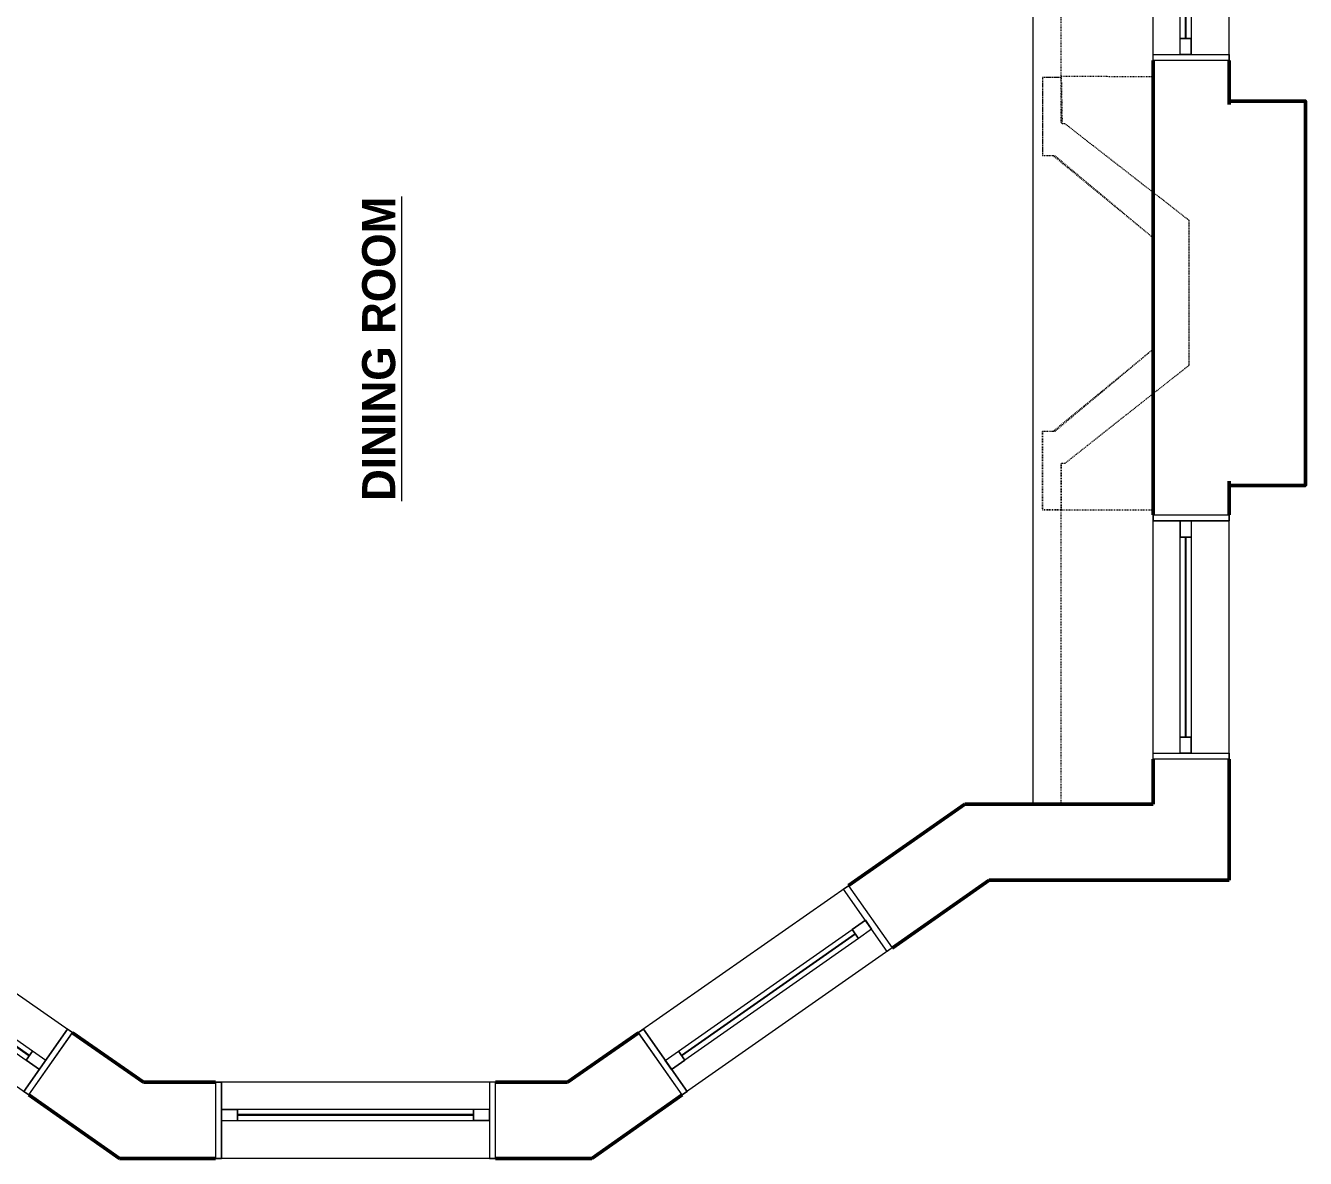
# Model space of a CAD drawing. Header units: inches. Extents: x -961 to 1381, y -1063 to 1035.
# Drawn here: x 556.1 to 716, y -902.6 to -761.1 of the extents above; entities that cross this region are included whole.
import ezdxf

# ---------------------------------------------------------------- set-up
doc = ezdxf.new("R2010")
doc.units = ezdxf.units.IN
doc.header["$LTSCALE"] = 0.2
doc.header["$MEASUREMENT"] = 0
doc.linetypes.add('STYLE_01', pattern=[0.41664, 0.20828, -0.20836])
for name, color, linetype, lineweight in [('_MD Elevations (2D)', 7, 'Continuous', 5), ('None', 7, 'Continuous', 5), ('Sills', 7, 'Continuous', 5)]:
    doc.layers.add(name, color=color, linetype=linetype, lineweight=lineweight)
doc.styles.add('Bradley Hand ITC TT-Bold', font='Bradley Hand ITC TT-Bold')

# ---------------------------------------------------------------- blocks, each defined once
blk = doc.blocks.new('Group-280')
at = {"layer": 'None', "color": 7, "linetype": 'Continuous', "lineweight": 5}
for points in [[(-15.25, 4.75), (-14.5, 4.75), (-14.5, -4.75), (-15.25, -4.75)], [(14.5, 4.75), (15.25, 4.75), (15.25, -4.75), (14.5, -4.75)]]:
    blk.add_lwpolyline(points, close=True, dxfattribs=at)
blk = doc.blocks.new('Group-281')
at = {"layer": 'None', "color": 7, "linetype": 'Continuous', "lineweight": 5}
for p, q in [((-15.25, 4.75), (-14.5, 4.75)), ((-14.5, 4.75), (-14.5, -4.75)), ((15.25, 4.75), (14.5, 4.75)), ((14.5, 4.75), (14.5, -4.75)), ((-15.25, -4.75), (-14.5, -4.75)), ((15.25, -4.75), (14.5, -4.75))]:
    blk.add_line(p, q, dxfattribs=at)
at = {"layer": 'None', "color": 7}
blk.add_blockref('Group-280', (0, 0), dxfattribs=at)
blk = doc.blocks.new('Group-282')
at = {"layer": 'None', "color": 7, "linetype": 'Continuous', "lineweight": 5}
for p, q in [((-14.5, 1.375), (-14.5, 0)), ((14.5, 1.375), (14.5, 0))]:
    blk.add_line(p, q, dxfattribs=at)
blk = doc.blocks.new('Group-283')
at = {"layer": 'None', "color": 7, "linetype": 'Continuous', "lineweight": 5}
for points in [[(-14.5, 1.375), (-12.5, 1.375), (-12.5, 0), (-14.5, 0)], [(12.5, 1.375), (14.5, 1.375), (14.5, 0), (12.5, 0)]]:
    blk.add_lwpolyline(points, close=True, dxfattribs=at)
blk = doc.blocks.new('Group-284')
at = {"layer": 'None', "color": 7, "linetype": 'Continuous', "lineweight": 5}
for p, q in [((-14.5, 1.375), (-12.5, 1.375)), ((-14.5, 0), (-12.5, 0)), ((-12.5, 1.375), (-12.5, 0)), ((14.5, 1.375), (12.5, 1.375)), ((12.5, 1.375), (12.5, 0)), ((14.5, 0), (12.5, 0))]:
    blk.add_line(p, q, dxfattribs=at)
blk.add_lwpolyline([(-12.5, 1.375), (12.5, 1.375), (12.5, 0), (-12.5, 0)], close=True, dxfattribs=at)
at = {"layer": 'None', "color": 7}
for name in ['Group-282', 'Group-283']:
    blk.add_blockref(name, (0, 0), dxfattribs=at)
blk = doc.blocks.new('Group-285')
at = {"layer": 'None', "color": 7, "linetype": 'Continuous', "lineweight": 5}
blk.add_lwpolyline([(-12.5, 0.7125), (12.5, 0.7125), (12.5, 0.6625), (-12.5, 0.6625)], close=True, dxfattribs=at)
blk = doc.blocks.new('Group-286')
at = {"layer": 'None', "color": 7, "linetype": 'Continuous', "lineweight": 5}
for p, q in [((-12.5, 0.7125), (12.5, 0.7125)), ((-12.5, 0.6625), (12.5, 0.6625))]:
    blk.add_line(p, q, dxfattribs=at)
at = {"layer": 'None', "color": 7}
blk.add_blockref('Group-285', (0, 0), dxfattribs=at)
blk = doc.blocks.new('Window (2D)-11')
at = {"color": 7, "linetype": 'Continuous', "lineweight": 5}
blk.add_wipeout([(-15.25, 4.75), (15.25, 4.75), (15.25, -4.75), (-15.25, -4.75)], dxfattribs=at).dxf.layer = 'None'
at = {"layer": 'None', "color": 7, "linetype": 'Continuous', "lineweight": 5}
for p, q in [((-15.25, 4.75), (15.25, 4.75)), ((-15.25, -4.75), (15.25, -4.75))]:
    blk.add_line(p, q, dxfattribs=at)
at = {"layer": 'None', "color": 7}
blk.add_blockref('Group-281', (0, 0), dxfattribs=at)
at = {"layer": 'Sills'}
for name in ['Group-284', 'Group-286']:
    blk.add_blockref(name, (0, 0), dxfattribs=at)
blk = doc.blocks.new('Group-288')
at = {"layer": 'None', "color": 7, "linetype": 'Continuous', "lineweight": 5}
for points in [[(-15.25, 4.75), (-14.5, 4.75), (-14.5, -4.75), (-15.25, -4.75)], [(14.5, 4.75), (15.25, 4.75), (15.25, -4.75), (14.5, -4.75)]]:
    blk.add_lwpolyline(points, close=True, dxfattribs=at)
blk = doc.blocks.new('Group-289')
at = {"layer": 'None', "color": 7, "linetype": 'Continuous', "lineweight": 5}
for p, q in [((-15.25, 4.75), (-14.5, 4.75)), ((-14.5, 4.75), (-14.5, -4.75)), ((15.25, 4.75), (14.5, 4.75)), ((14.5, 4.75), (14.5, -4.75)), ((-15.25, -4.75), (-14.5, -4.75)), ((15.25, -4.75), (14.5, -4.75))]:
    blk.add_line(p, q, dxfattribs=at)
at = {"layer": 'None', "color": 7}
blk.add_blockref('Group-288', (0, 0), dxfattribs=at)
blk = doc.blocks.new('Group-290')
at = {"layer": 'None', "color": 7, "linetype": 'Continuous', "lineweight": 5}
for p, q in [((-14.5, 1.375), (-14.5, 0)), ((14.5, 1.375), (14.5, 0))]:
    blk.add_line(p, q, dxfattribs=at)
blk = doc.blocks.new('Group-291')
at = {"layer": 'None', "color": 7, "linetype": 'Continuous', "lineweight": 5}
for points in [[(-14.5, 1.375), (-12.5, 1.375), (-12.5, 0), (-14.5, 0)], [(12.5, 1.375), (14.5, 1.375), (14.5, 0), (12.5, 0)]]:
    blk.add_lwpolyline(points, close=True, dxfattribs=at)
blk = doc.blocks.new('Group-292')
at = {"layer": 'None', "color": 7, "linetype": 'Continuous', "lineweight": 5}
for p, q in [((-14.5, 1.375), (-12.5, 1.375)), ((-14.5, 0), (-12.5, 0)), ((-12.5, 1.375), (-12.5, 0)), ((14.5, 1.375), (12.5, 1.375)), ((12.5, 1.375), (12.5, 0)), ((14.5, 0), (12.5, 0))]:
    blk.add_line(p, q, dxfattribs=at)
blk.add_lwpolyline([(-12.5, 1.375), (12.5, 1.375), (12.5, 0), (-12.5, 0)], close=True, dxfattribs=at)
at = {"layer": 'None', "color": 7}
for name in ['Group-290', 'Group-291']:
    blk.add_blockref(name, (0, 0), dxfattribs=at)
blk = doc.blocks.new('Group-293')
at = {"layer": 'None', "color": 7, "linetype": 'Continuous', "lineweight": 5}
blk.add_lwpolyline([(-12.5, 0.7125), (12.5, 0.7125), (12.5, 0.6625), (-12.5, 0.6625)], close=True, dxfattribs=at)
blk = doc.blocks.new('Group-294')
at = {"layer": 'None', "color": 7, "linetype": 'Continuous', "lineweight": 5}
for p, q in [((-12.5, 0.7125), (12.5, 0.7125)), ((-12.5, 0.6625), (12.5, 0.6625))]:
    blk.add_line(p, q, dxfattribs=at)
at = {"layer": 'None', "color": 7}
blk.add_blockref('Group-293', (0, 0), dxfattribs=at)
blk = doc.blocks.new('Window (2D)-12')
at = {"color": 7, "linetype": 'Continuous', "lineweight": 5}
blk.add_wipeout([(-15.25, 4.75), (15.25, 4.75), (15.25, -4.75), (-15.25, -4.75)], dxfattribs=at).dxf.layer = 'None'
at = {"layer": 'None', "color": 7, "linetype": 'Continuous', "lineweight": 5}
for p, q in [((-15.25, 4.75), (15.25, 4.75)), ((-15.25, -4.75), (15.25, -4.75))]:
    blk.add_line(p, q, dxfattribs=at)
at = {"layer": 'None', "color": 7}
blk.add_blockref('Group-289', (0, 0), dxfattribs=at)
at = {"layer": 'Sills'}
for name in ['Group-292', 'Group-294']:
    blk.add_blockref(name, (0, 0), dxfattribs=at)
blk = doc.blocks.new('Group-297')
at = {"layer": 'None', "color": 7, "linetype": 'Continuous', "lineweight": 5}
for points in [[(-17.5, 4.75), (-16.75, 4.75), (-16.75, -4.75), (-17.5, -4.75)], [(16.75, 4.75), (17.5, 4.75), (17.5, -4.75), (16.75, -4.75)]]:
    blk.add_lwpolyline(points, close=True, dxfattribs=at)
blk = doc.blocks.new('Group-298')
at = {"layer": 'None', "color": 7, "linetype": 'Continuous', "lineweight": 5}
for p, q in [((-17.5, 4.75), (-16.75, 4.75)), ((-16.75, 4.75), (-16.75, -4.75)), ((17.5, 4.75), (16.75, 4.75)), ((16.75, 4.75), (16.75, -4.75)), ((-17.5, -4.75), (-16.75, -4.75)), ((17.5, -4.75), (16.75, -4.75))]:
    blk.add_line(p, q, dxfattribs=at)
at = {"layer": 'None', "color": 7}
blk.add_blockref('Group-297', (0, 0), dxfattribs=at)
blk = doc.blocks.new('Group-299')
at = {"layer": 'None', "color": 7, "linetype": 'Continuous', "lineweight": 5}
for p, q in [((-16.75, 1.375), (-16.75, 0)), ((16.75, 1.375), (16.75, 0))]:
    blk.add_line(p, q, dxfattribs=at)
blk = doc.blocks.new('Group-300')
at = {"layer": 'None', "color": 7, "linetype": 'Continuous', "lineweight": 5}
for points in [[(-16.75, 1.375), (-14.75, 1.375), (-14.75, 0), (-16.75, 0)], [(14.75, 1.375), (16.75, 1.375), (16.75, 0), (14.75, 0)]]:
    blk.add_lwpolyline(points, close=True, dxfattribs=at)
blk = doc.blocks.new('Group-301')
at = {"layer": 'None', "color": 7, "linetype": 'Continuous', "lineweight": 5}
for p, q in [((-16.75, 1.375), (-14.75, 1.375)), ((-16.75, 0), (-14.75, 0)), ((-14.75, 1.375), (-14.75, 0)), ((16.75, 1.375), (14.75, 1.375)), ((14.75, 1.375), (14.75, 0)), ((16.75, 0), (14.75, 0))]:
    blk.add_line(p, q, dxfattribs=at)
blk.add_lwpolyline([(-14.75, 1.375), (14.75, 1.375), (14.75, 0), (-14.75, 0)], close=True, dxfattribs=at)
at = {"layer": 'None', "color": 7}
for name in ['Group-299', 'Group-300']:
    blk.add_blockref(name, (0, 0), dxfattribs=at)
blk = doc.blocks.new('Group-302')
at = {"layer": 'None', "color": 7, "linetype": 'Continuous', "lineweight": 5}
blk.add_lwpolyline([(-14.75, 0.7125), (14.75, 0.7125), (14.75, 0.6625), (-14.75, 0.6625)], close=True, dxfattribs=at)
blk = doc.blocks.new('Group-303')
at = {"layer": 'None', "color": 7, "linetype": 'Continuous', "lineweight": 5}
for p, q in [((-14.75, 0.7125), (14.75, 0.7125)), ((-14.75, 0.6625), (14.75, 0.6625))]:
    blk.add_line(p, q, dxfattribs=at)
at = {"layer": 'None', "color": 7}
blk.add_blockref('Group-302', (0, 0), dxfattribs=at)
blk = doc.blocks.new('Window (2D)-13')
at = {"color": 7, "linetype": 'Continuous', "lineweight": 5}
blk.add_wipeout([(-17.5, 4.75), (17.5, 4.75), (17.5, -4.75), (-17.5, -4.75)], dxfattribs=at).dxf.layer = 'None'
at = {"layer": 'None', "color": 7, "linetype": 'Continuous', "lineweight": 5}
for p, q in [((-17.5, 4.75), (17.5, 4.75)), ((-17.5, -4.75), (17.5, -4.75))]:
    blk.add_line(p, q, dxfattribs=at)
at = {"layer": 'None', "color": 7}
blk.add_blockref('Group-298', (0, 0), dxfattribs=at)
at = {"layer": 'Sills'}
for name in ['Group-301', 'Group-303']:
    blk.add_blockref(name, (0, 0), dxfattribs=at)
blk = doc.blocks.new('Group-325')
at = {"layer": 'None', "color": 7, "linetype": 'Continuous', "lineweight": 5}
for points in [[(-16, 4.75), (-15.25, 4.75), (-15.25, -4.75), (-16, -4.75)], [(15.25, 4.75), (16, 4.75), (16, -4.75), (15.25, -4.75)]]:
    blk.add_lwpolyline(points, close=True, dxfattribs=at)
blk = doc.blocks.new('Group-326')
at = {"layer": 'None', "color": 7, "linetype": 'Continuous', "lineweight": 5}
for p, q in [((-16, 4.75), (-15.25, 4.75)), ((-15.25, 4.75), (-15.25, -4.75)), ((16, 4.75), (15.25, 4.75)), ((15.25, 4.75), (15.25, -4.75)), ((-16, -4.75), (-15.25, -4.75)), ((16, -4.75), (15.25, -4.75))]:
    blk.add_line(p, q, dxfattribs=at)
at = {"layer": 'None', "color": 7}
blk.add_blockref('Group-325', (0, 0), dxfattribs=at)
blk = doc.blocks.new('Group-327')
at = {"layer": 'None', "color": 7, "linetype": 'Continuous', "lineweight": 5}
for p, q in [((-15.25, 1.375), (-15.25, 0)), ((15.25, 1.375), (15.25, 0))]:
    blk.add_line(p, q, dxfattribs=at)
blk = doc.blocks.new('Group-328')
at = {"layer": 'None', "color": 7, "linetype": 'Continuous', "lineweight": 5}
for points in [[(-15.25, 1.375), (-13.25, 1.375), (-13.25, 0), (-15.25, 0)], [(13.25, 1.375), (15.25, 1.375), (15.25, 0), (13.25, 0)]]:
    blk.add_lwpolyline(points, close=True, dxfattribs=at)
blk = doc.blocks.new('Group-329')
at = {"layer": 'None', "color": 7, "linetype": 'Continuous', "lineweight": 5}
for p, q in [((-15.25, 1.375), (-13.25, 1.375)), ((-15.25, 0), (-13.25, 0)), ((-13.25, 1.375), (-13.25, 0)), ((15.25, 1.375), (13.25, 1.375)), ((13.25, 1.375), (13.25, 0)), ((15.25, 0), (13.25, 0))]:
    blk.add_line(p, q, dxfattribs=at)
blk.add_lwpolyline([(-13.25, 1.375), (13.25, 1.375), (13.25, 0), (-13.25, 0)], close=True, dxfattribs=at)
at = {"layer": 'None', "color": 7}
for name in ['Group-327', 'Group-328']:
    blk.add_blockref(name, (0, 0), dxfattribs=at)
blk = doc.blocks.new('Group-330')
at = {"layer": 'None', "color": 7, "linetype": 'Continuous', "lineweight": 5}
blk.add_lwpolyline([(-13.25, 0.7125), (13.25, 0.7125), (13.25, 0.6625), (-13.25, 0.6625)], close=True, dxfattribs=at)
blk = doc.blocks.new('Group-331')
at = {"layer": 'None', "color": 7, "linetype": 'Continuous', "lineweight": 5}
for p, q in [((-13.25, 0.7125), (13.25, 0.7125)), ((-13.25, 0.6625), (13.25, 0.6625))]:
    blk.add_line(p, q, dxfattribs=at)
at = {"layer": 'None', "color": 7}
blk.add_blockref('Group-330', (0, 0), dxfattribs=at)
blk = doc.blocks.new('Window (2D)-16')
at = {"color": 7, "linetype": 'Continuous', "lineweight": 5}
blk.add_wipeout([(-16, 4.75), (16, 4.75), (16, -4.75), (-16, -4.75)], dxfattribs=at).dxf.layer = 'None'
at = {"layer": 'None', "color": 7, "linetype": 'Continuous', "lineweight": 5}
for p, q in [((-16, 4.75), (16, 4.75)), ((-16, -4.75), (16, -4.75))]:
    blk.add_line(p, q, dxfattribs=at)
at = {"layer": 'None', "color": 7}
blk.add_blockref('Group-326', (0, 0), dxfattribs=at)
at = {"layer": 'Sills'}
for name in ['Group-329', 'Group-331']:
    blk.add_blockref(name, (0, 0), dxfattribs=at)
blk = doc.blocks.new('Group-333')
at = {"layer": 'None', "color": 7, "linetype": 'Continuous', "lineweight": 5}
for points in [[(-16, 4.75), (-15.25, 4.75), (-15.25, -4.75), (-16, -4.75)], [(15.25, 4.75), (16, 4.75), (16, -4.75), (15.25, -4.75)]]:
    blk.add_lwpolyline(points, close=True, dxfattribs=at)
blk = doc.blocks.new('Group-334')
at = {"layer": 'None', "color": 7, "linetype": 'Continuous', "lineweight": 5}
for p, q in [((-16, 4.75), (-15.25, 4.75)), ((-15.25, 4.75), (-15.25, -4.75)), ((16, 4.75), (15.25, 4.75)), ((15.25, 4.75), (15.25, -4.75)), ((-16, -4.75), (-15.25, -4.75)), ((16, -4.75), (15.25, -4.75))]:
    blk.add_line(p, q, dxfattribs=at)
at = {"layer": 'None', "color": 7}
blk.add_blockref('Group-333', (0, 0), dxfattribs=at)
blk = doc.blocks.new('Group-335')
at = {"layer": 'None', "color": 7, "linetype": 'Continuous', "lineweight": 5}
for p, q in [((-15.25, 1.375), (-15.25, 0)), ((15.25, 1.375), (15.25, 0))]:
    blk.add_line(p, q, dxfattribs=at)
blk = doc.blocks.new('Group-336')
at = {"layer": 'None', "color": 7, "linetype": 'Continuous', "lineweight": 5}
for points in [[(-15.25, 1.375), (-13.25, 1.375), (-13.25, 0), (-15.25, 0)], [(13.25, 1.375), (15.25, 1.375), (15.25, 0), (13.25, 0)]]:
    blk.add_lwpolyline(points, close=True, dxfattribs=at)
blk = doc.blocks.new('Group-337')
at = {"layer": 'None', "color": 7, "linetype": 'Continuous', "lineweight": 5}
for p, q in [((-15.25, 1.375), (-13.25, 1.375)), ((-15.25, 0), (-13.25, 0)), ((-13.25, 1.375), (-13.25, 0)), ((15.25, 1.375), (13.25, 1.375)), ((13.25, 1.375), (13.25, 0)), ((15.25, 0), (13.25, 0))]:
    blk.add_line(p, q, dxfattribs=at)
blk.add_lwpolyline([(-13.25, 1.375), (13.25, 1.375), (13.25, 0), (-13.25, 0)], close=True, dxfattribs=at)
at = {"layer": 'None', "color": 7}
for name in ['Group-335', 'Group-336']:
    blk.add_blockref(name, (0, 0), dxfattribs=at)
blk = doc.blocks.new('Group-338')
at = {"layer": 'None', "color": 7, "linetype": 'Continuous', "lineweight": 5}
blk.add_lwpolyline([(-13.25, 0.7125), (13.25, 0.7125), (13.25, 0.6625), (-13.25, 0.6625)], close=True, dxfattribs=at)
blk = doc.blocks.new('Group-339')
at = {"layer": 'None', "color": 7, "linetype": 'Continuous', "lineweight": 5}
for p, q in [((-13.25, 0.7125), (13.25, 0.7125)), ((-13.25, 0.6625), (13.25, 0.6625))]:
    blk.add_line(p, q, dxfattribs=at)
at = {"layer": 'None', "color": 7}
blk.add_blockref('Group-338', (0, 0), dxfattribs=at)
blk = doc.blocks.new('Window (2D)-17')
at = {"color": 7, "linetype": 'Continuous', "lineweight": 5}
blk.add_wipeout([(-16, 4.75), (16, 4.75), (16, -4.75), (-16, -4.75)], dxfattribs=at).dxf.layer = 'None'
at = {"layer": 'None', "color": 7, "linetype": 'Continuous', "lineweight": 5}
for p, q in [((-16, 4.75), (16, 4.75)), ((-16, -4.75), (16, -4.75))]:
    blk.add_line(p, q, dxfattribs=at)
at = {"layer": 'None', "color": 7}
blk.add_blockref('Group-334', (0, 0), dxfattribs=at)
at = {"layer": 'Sills'}
for name in ['Group-337', 'Group-339']:
    blk.add_blockref(name, (0, 0), dxfattribs=at)
blk = doc.blocks.new('Group-361')
at = {"layer": 'None', "color": 7, "insert": (598.18, -801.5), "char_height": 4.1288, "width": 63, "attachment_point": 2, "rotation": 90, "line_spacing_factor": 1.337445, "style": 'Bradley Hand ITC TT-Bold'}
blk.add_mtext('{\\LDINING ROOM\\P}', dxfattribs=at)
at = {"color": 7, "linetype": 'STYLE_01', "lineweight": 5}
blk.add_wipeout([(685.52, -767.6), (685.66, -821.6), (693.84, -824.97), (712.4, -823.54), (712.33, -766.49), (687.06, -765.72), (686.26, -767.6)], dxfattribs=at).dxf.layer = 'None'
at = {"color": 7, "linetype": 'Continuous', "lineweight": 5}
for points in [[(696.99, -858.35), (706.49, -867.85), (676.48, -867.85), (673.48, -858.35)], [(579.85, -893.1), (579.85, -902.6), (567.86, -902.6), (570.85, -893.1)], [(623.85, -893.1), (626.85, -902.6), (614.85, -902.6), (614.85, -893.1)]]:
    blk.add_wipeout(points, dxfattribs=at).dxf.layer = 'None'
at = {"layer": 'None', "color": 7, "linetype": 'Continuous', "lineweight": 50}
for p, q in [((706.49, -765.5), (706.49, -822.25)), ((696.99, -852.75), (696.99, -858.35)), ((706.49, -852.75), (706.49, -867.85)), ((696.99, -858.35), (673.48, -858.35)), ((706.49, -867.85), (676.48, -867.85)), ((579.85, -893.1), (570.85, -893.1)), ((623.85, -893.1), (614.85, -893.1)), ((579.85, -902.6), (567.86, -902.6)), ((626.85, -902.6), (614.85, -902.6))]:
    blk.add_line(p, q, dxfattribs=at)
at = {"layer": 'None', "color": 7, "linetype": 'Continuous', "lineweight": 50, "flags": 128}
blk.add_lwpolyline([(706.49, -818.55), (716, -818.55), (716, -770.55), (706.49, -770.55)], dxfattribs=at)
at = {"color": 7, "linetype": 'STYLE_01', "lineweight": 5}
blk.add_wipeout([(685.5, -767.6), (683.16, -767.6), (683.16, -777.34), (684.66, -777.34), (696.92, -787.59), (696.92, -801.59), (684.66, -811.84), (683.16, -811.84), (683.16, -821.6), (685.5, -821.6), (685.5, -815.84), (685.92, -815.84), (701.42, -803.58), (701.42, -785.42), (685.92, -773.34), (685.5, -773.34)], dxfattribs=at).dxf.layer = 'None'
at = {"layer": 'None', "color": 7, "linetype": 'STYLE_01', "lineweight": 5, "flags": 128}
blk.add_lwpolyline([(685.5, -767.6), (683.16, -767.6), (683.16, -777.34), (684.66, -777.34), (696.92, -787.59), (696.92, -801.59), (684.66, -811.84), (683.16, -811.84), (683.16, -821.6), (685.5, -821.6), (685.5, -815.84), (685.92, -815.84), (701.42, -803.58), (701.42, -785.42), (685.92, -773.34), (685.5, -773.34)], close=True, dxfattribs=at)
at = {"layer": 'None', "color": 7, "linetype": 'STYLE_01', "lineweight": 20, "flags": 128}
blk.add_lwpolyline([(685.66, -821.6), (683.16, -821.6), (683.16, -811.84)], dxfattribs=at)
at = {"layer": 'None', "color": 7, "xscale": -1}
blk.add_blockref('Window (2D)-13', (597.35, -897.85), dxfattribs=at)
at = {"color": 7, "linetype": 'Continuous', "lineweight": 5}
for points in [[(705.11, -818), (705.11, -771), (707.86, -771), (707.86, -818)], [(664.37, -876.33), (658.92, -868.54), (673.48, -858.35), (676.48, -867.85)], [(556.55, -894.68), (562, -886.9), (570.85, -893.1), (567.86, -902.6)], [(626.85, -902.6), (623.85, -893.1), (632.71, -886.9), (638.16, -894.68)]]:
    blk.add_wipeout(points, dxfattribs=at).dxf.layer = 'None'
at = {"layer": 'None', "color": 7, "linetype": 'Continuous', "lineweight": 50}
for p, q in [((658.92, -868.54), (673.48, -858.35)), ((664.37, -876.33), (676.48, -867.85)), ((562, -886.9), (570.85, -893.1)), ((623.85, -893.1), (632.71, -886.9)), ((556.55, -894.68), (567.86, -902.6)), ((626.85, -902.6), (638.16, -894.68))]:
    blk.add_line(p, q, dxfattribs=at)
at = {"color": 7, "linetype": 'STYLE_01', "lineweight": 20}
blk.add_wipeout([(683.16, -777.34), (684.44, -777.34), (696.92, -787.59), (696.92, -801.59), (684.44, -811.84), (683.16, -811.84)], dxfattribs=at).dxf.layer = 'None'
at = {"layer": 'None', "color": 7, "linetype": 'STYLE_01', "lineweight": 20, "flags": 128}
blk.add_lwpolyline([(685.66, -767.6), (683.16, -767.6), (683.16, -777.34)], dxfattribs=at)
at = {"layer": 'None', "color": 7, "linetype": 'STYLE_01', "lineweight": 20}
blk.add_lwpolyline([(683.16, -777.34), (684.44, -777.34), (696.92, -787.59), (696.92, -801.59), (684.44, -811.84), (683.16, -811.84)], dxfattribs=at)
at = {"layer": 'None', "color": 7, "xscale": -1, "rotation": 145.0000000000001}
blk.add_blockref('Window (2D)-16', (546.16, -881.61), dxfattribs=at)
at = {"layer": 'None', "color": 7, "rotation": -145}
blk.add_blockref('Window (2D)-17', (648.54, -881.61), dxfattribs=at)
at = {"color": 7, "linetype": 'STYLE_01', "lineweight": 5}
blk.add_wipeout([(696.99, -767.52), (685.5, -767.5), (685.61, -773.34), (685.92, -773.34), (701.42, -785.42), (701.42, -803.58), (685.92, -815.84), (685.5, -815.84), (685.5, -821.59), (696.99, -821.61)], dxfattribs=at).dxf.layer = 'None'
at = {"layer": 'None', "color": 7, "linetype": 'Continuous', "lineweight": 50}
blk.add_line((696.99, -765.5), (696.99, -822.25), dxfattribs=at)
at = {"layer": 'None', "color": 7, "linetype": 'STYLE_01', "lineweight": 5}
blk.add_line((685.49, -811.15), (685.49, -810.98), dxfattribs=at)
blk.add_lwpolyline([(696.99, -767.52), (685.5, -767.5), (685.61, -773.34), (685.92, -773.34), (701.42, -785.42), (701.42, -803.58), (685.92, -815.84), (685.5, -815.84), (685.5, -821.59), (696.99, -821.61)], dxfattribs=at)
at = {"layer": 'None', "color": 7, "rotation": 90}
for name, p in [('Window (2D)-12', (701.74, -750.25)), ('Window (2D)-11', (701.74, -837.5))]:
    blk.add_blockref(name, p, dxfattribs=at)
at = {"layer": 'None', "color": 7, "linetype": 'Continuous', "lineweight": 20}
blk.add_lwpolyline([(696.99, -858.35), (681.99, -858.35), (681.99, -730.85), (696.99, -730.85)], dxfattribs=at)
at = {"layer": 'None', "color": 7, "linetype": 'STYLE_01', "lineweight": 20}
for points in [[(685.49, -767.6), (685.49, -730.85), (696.99, -730.85)], [(696.99, -858.35), (685.49, -858.35), (685.49, -821.6)]]:
    blk.add_lwpolyline(points, dxfattribs=at)
blk = doc.blocks.new('MD Elevations (2D)')
at = {"layer": 'None', "color": 7}
blk.add_blockref('Group-361', (0, 0), dxfattribs=at)

msp = doc.modelspace()

# ---------------------------------------------------------------- block references
at = {"layer": '_MD Elevations (2D)'}
msp.add_blockref('MD Elevations (2D)', (0, 0), dxfattribs=at)

doc.saveas('drawing.dxf')
